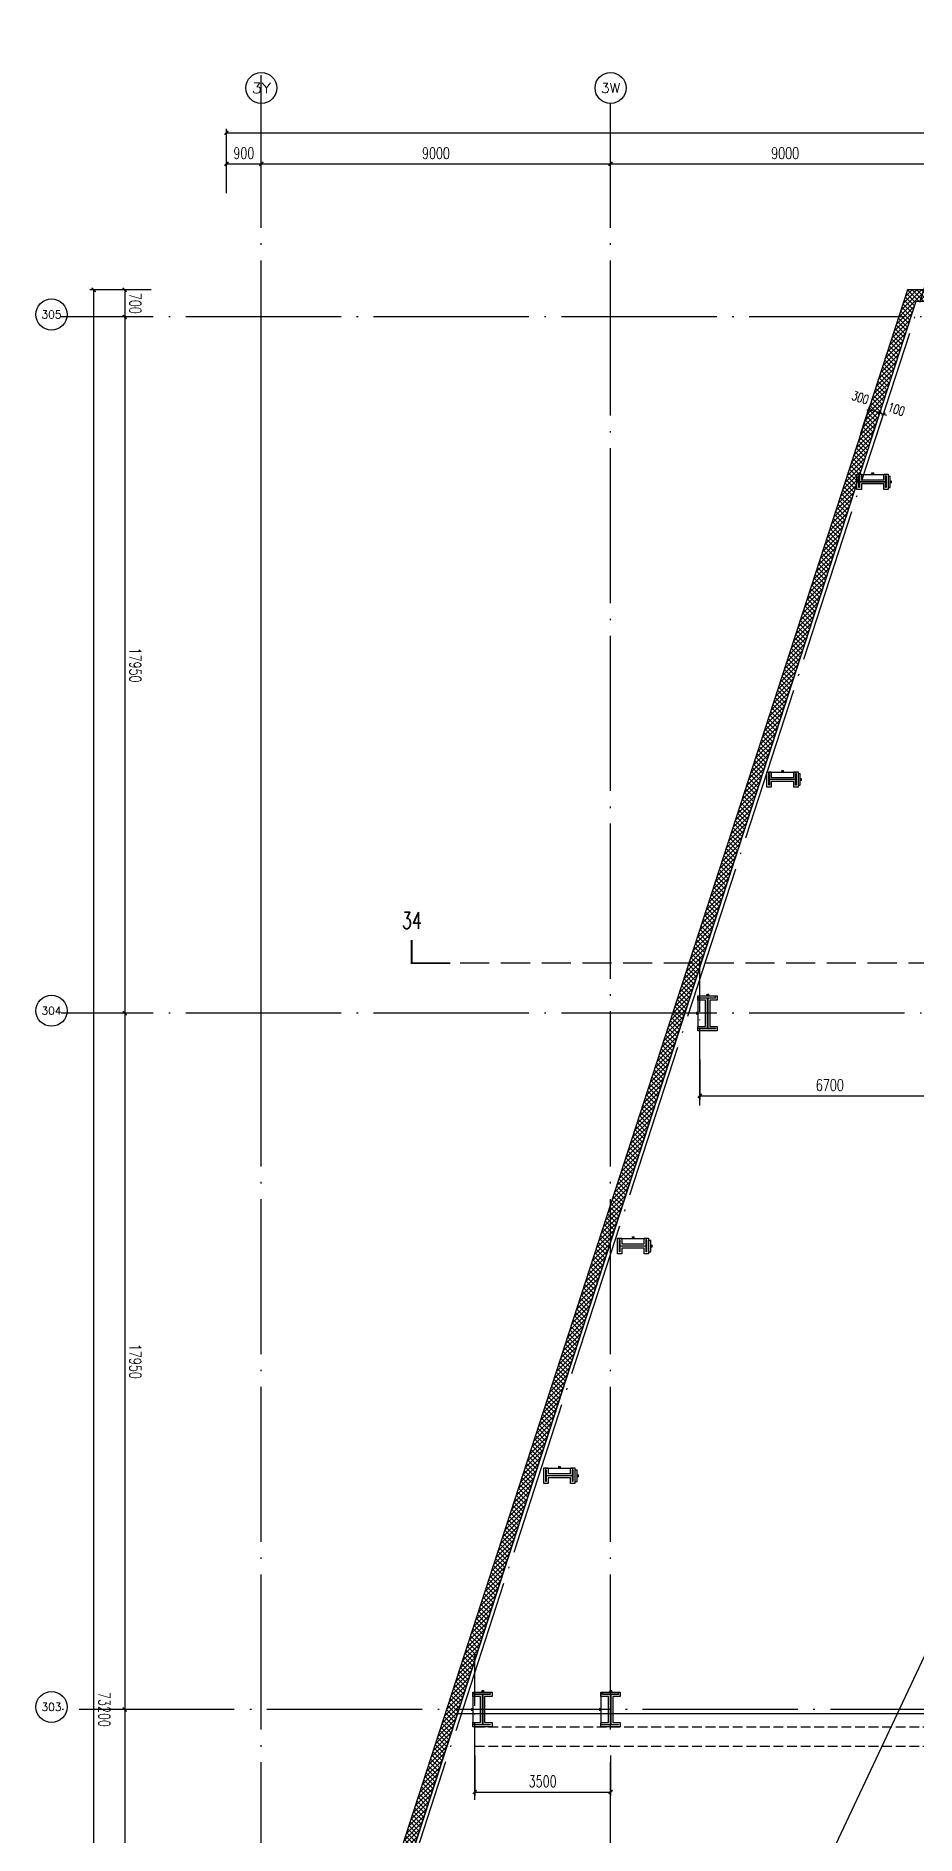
# Model space of a CAD drawing. Extents: x -1313754 to 847533, y 489853 to 941203.
# Drawn here: x -818661 to -795984, y 581583 to 627964 of the extents above; entities that cross this region are included whole.
import ezdxf
from ezdxf.enums import TextEntityAlignment as Align

# ---------------------------------------------------------------- set-up
doc = ezdxf.new("R2010")
doc.units = 0
doc.header["$LTSCALE"] = 1000
doc.header["$MEASUREMENT"] = 0
doc.linetypes.add('DASH', pattern=[0.35, 0.25, -0.1])
doc.linetypes.add('DOTE', pattern=[2.42, 2, -0.2, 0.02, -0.2])
doc.layers.get('Defpoints').update_dxf_attribs({"color": 210})
for name, color, linetype in [('A-AXIS-D', 1, 'Continuous'), ('A-AXIS-DOTE', 14, 'DOTE'), ('A-AXIS-DP', 126, 'Continuous'), ('A-HATCH-2', 251, 'Continuous'), ('A-SFCE', 30, 'Continuous'), ('A-WINDOW', 140, 'Continuous'), ('A-彩色打印层', 12, 'Continuous'), ('AS-COLN', 6, 'Continuous'), ('AS-WALL', 40, 'Continuous'), ('DIM_SYMB', 3, 'Continuous'), ('PUB_HATCH', 8, 'Continuous'), ('PUB_TEXT', 7, 'Continuous')]:
    doc.layers.add(name, color=color, linetype=linetype)
doc.styles.add('_TCH_AXIS', font='COMPLEX', dxfattribs={"bigfont": 'GBCBIG'})
doc.styles.add('_TCH_DIM_T3', font='SIMPLEX', dxfattribs={"width": 0.705882, "bigfont": 'GBCBIG'})
doc.styles.add('_TCH_LABEL', font='COMPLEX', dxfattribs={"bigfont": 'GBCBIG'})
doc.styles.add('A-DIM_T3', font='SIMPLEX', dxfattribs={"width": 0.705882, "bigfont": 'GBCBIG'})
doc.dimstyles.new('_TCH_ARCH&&10', dxfattribs={"dimtxt": 29.75, "dimasz": 10, "dimexe": 10, "dimexo": 10, "dimgap": 12.625, "dimtad": 1, "dimdec": 0, "dimzin": 0, "dimdsep": 46, "dimtxsty": '_TCH_DIM_T3', "dimblk": 'ARCHTICK', "dimcen": 0.09, "dimclrt": 7, "dimazin": 2, "dimtfac": 1, "dimtdec": 0, "dimtix": 1, "dimtmove": 2, "dimatfit": 3, "dimfxl": 0, "dimtolj": 1, "dimtzin": 0, "dimarcsym": 0})
doc.dimstyles.new('_TCH_ARCH&&100', dxfattribs={"dimtxt": 297.5, "dimasz": 100, "dimexe": 100, "dimexo": 100, "dimgap": 126.25, "dimtad": 1, "dimdec": 0, "dimzin": 0, "dimdsep": 46, "dimtxsty": '_TCH_DIM_T3', "dimblk": 'ARCHTICK', "dimcen": 0.09, "dimclrt": 7, "dimazin": 2, "dimtfac": 1, "dimtdec": 0, "dimtix": 1, "dimtmove": 2, "dimatfit": 3, "dimfxl": 0, "dimtolj": 1, "dimtzin": 0, "dimarcsym": 0})
doc.dimstyles.new('_TCH_ARCH&&80', dxfattribs={"dimtxt": 238, "dimasz": 80, "dimexe": 80, "dimexo": 80, "dimgap": 101, "dimtad": 1, "dimdec": 0, "dimzin": 0, "dimdsep": 46, "dimtxsty": '_TCH_DIM_T3', "dimblk": 'ARCHTICK', "dimcen": 0.09, "dimclrt": 7, "dimazin": 2, "dimtfac": 1, "dimtdec": 0, "dimtix": 1, "dimtmove": 2, "dimatfit": 3, "dimfxl": 0, "dimtolj": 1, "dimtzin": 0, "dimarcsym": 0})
doc.dimstyles.new('A-DIM&&100', dxfattribs={"dimtxt": 297.5, "dimasz": 100, "dimexe": 100, "dimexo": 100, "dimgap": 126.25, "dimtad": 1, "dimdec": 0, "dimzin": 0, "dimdsep": 46, "dimtxsty": 'A-DIM_T3', "dimblk": 'ARCHTICK', "dimcen": 0.09, "dimclrt": 7, "dimazin": 2, "dimtfac": 1, "dimtdec": 0, "dimtix": 1, "dimtmove": 2, "dimatfit": 3, "dimfxl": 0, "dimtolj": 1, "dimtzin": 0, "dimarcsym": 0})
pattern_1 = [(45, (60, 0), (-60.000061, 60.000061), []), (135, (60, 0), (-60.000061, -60.000061), [])]

# ---------------------------------------------------------------- blocks, each defined once
blk = doc.blocks.new('_ArchTick')
at = {"color": 0, "linetype": 'ByBlock', "const_width": 0.4}
blk.add_lwpolyline([(-0.5, -0.5), (0.5, 0.5)], dxfattribs=at)
blk = doc.blocks.new('*D1346')
at = {"layer": 'A-AXIS-D', "color": 0, "lineweight": -2}
for p, q in [((-94953, -183400), (-95739, -183400)), ((-95639, -183400), (-95639, -184100)), ((-94953, -184100), (-95739, -184100))]:
    blk.add_line(p, q, dxfattribs=at)
at = {"layer": 'Defpoints', "color": 0}
for p in [(-94853, -183400), (-95639, -184100), (-94853, -184100)]:
    blk.add_point(p, dxfattribs=at)
at = {"layer": 'A-AXIS-D', "color": 0, "lineweight": -2, "xscale": 100, "yscale": 100, "zscale": 100}
for p, rotation in [((-95639, -183400), 90), ((-95639, -184100), 270)]:
    blk.add_blockref('_ArchTick', p, dxfattribs=dict(at, rotation=rotation))
at = {"layer": 'A-AXIS-D', "color": 7, "insert": (-95364, -183750), "char_height": 297.5, "attachment_point": 5, "rotation": 270, "style": 'A-DIM_T3'}
blk.add_mtext('\\A1;700', dxfattribs=at)
blk = doc.blocks.new('*D1347')
at = {"layer": 'A-AXIS-D', "color": 0, "lineweight": -2}
for p, q in [((-94953, -184100), (-95739, -184100)), ((-95639, -184100), (-95639, -202050)), ((-94953, -202050), (-95739, -202050))]:
    blk.add_line(p, q, dxfattribs=at)
at = {"layer": 'Defpoints', "color": 0}
for p in [(-94853, -184100), (-95639, -202050), (-94853, -202050)]:
    blk.add_point(p, dxfattribs=at)
at = {"layer": 'A-AXIS-D', "color": 0, "lineweight": -2, "xscale": 100, "yscale": 100, "zscale": 100}
for p, rotation in [((-95639, -184100), 90), ((-95639, -202050), 270)]:
    blk.add_blockref('_ArchTick', p, dxfattribs=dict(at, rotation=rotation))
at = {"layer": 'A-AXIS-D', "color": 7, "insert": (-95364, -193075), "char_height": 297.5, "attachment_point": 5, "rotation": 270, "style": 'A-DIM_T3'}
blk.add_mtext('\\A1;17950', dxfattribs=at)
blk = doc.blocks.new('*D1348')
at = {"layer": 'A-AXIS-D', "color": 0, "lineweight": -2}
for p, q in [((-94953, -202050), (-95739, -202050)), ((-95639, -202050), (-95639, -220000)), ((-94953, -220000), (-95739, -220000))]:
    blk.add_line(p, q, dxfattribs=at)
at = {"layer": 'Defpoints', "color": 0}
for p in [(-94853, -202050), (-95639, -220000), (-94853, -220000)]:
    blk.add_point(p, dxfattribs=at)
at = {"layer": 'A-AXIS-D', "color": 0, "lineweight": -2, "xscale": 100, "yscale": 100, "zscale": 100}
for p, rotation in [((-95639, -202050), 90), ((-95639, -220000), 270)]:
    blk.add_blockref('_ArchTick', p, dxfattribs=dict(at, rotation=rotation))
at = {"layer": 'A-AXIS-D', "color": 7, "insert": (-95364, -211025), "char_height": 297.5, "attachment_point": 5, "rotation": 270, "style": 'A-DIM_T3'}
blk.add_mtext('\\A1;17950', dxfattribs=at)
blk = doc.blocks.new('*D1349')
at = {"layer": 'A-AXIS-D', "color": 0, "lineweight": -2}
for p, q in [((-94953, -220000), (-95739, -220000)), ((-95639, -220000), (-95639, -237950)), ((-94953, -237950), (-95739, -237950))]:
    blk.add_line(p, q, dxfattribs=at)
at = {"layer": 'Defpoints', "color": 0}
for p in [(-94853, -220000), (-95639, -237950), (-94853, -237950)]:
    blk.add_point(p, dxfattribs=at)
at = {"layer": 'A-AXIS-D', "color": 0, "lineweight": -2, "xscale": 100, "yscale": 100, "zscale": 100}
for p, rotation in [((-95639, -220000), 90), ((-95639, -237950), 270)]:
    blk.add_blockref('_ArchTick', p, dxfattribs=dict(at, rotation=rotation))
at = {"layer": 'A-AXIS-D', "color": 7, "insert": (-95364, -228975), "char_height": 297.5, "attachment_point": 5, "rotation": 270, "style": 'A-DIM_T3'}
blk.add_mtext('\\A1;17950', dxfattribs=at)
blk = doc.blocks.new('*D1409')
at = {"layer": 'A-AXIS-D', "color": 0, "lineweight": -2}
for p, q in [((-95053, -183400), (-96539, -183400)), ((-96439, -183400), (-96439, -256600)), ((-95053, -256600), (-96539, -256600))]:
    blk.add_line(p, q, dxfattribs=at)
at = {"layer": 'Defpoints', "color": 0}
for p in [(-94953, -183400), (-96439, -256600), (-94953, -256600)]:
    blk.add_point(p, dxfattribs=at)
at = {"layer": 'A-AXIS-D', "color": 0, "lineweight": -2, "xscale": 100, "yscale": 100, "zscale": 100}
for p, rotation in [((-96439, -183400), 90), ((-96439, -256600), 270)]:
    blk.add_blockref('_ArchTick', p, dxfattribs=dict(at, rotation=rotation))
at = {"layer": 'A-AXIS-D', "color": 7, "insert": (-96164, -220000), "char_height": 297.5, "attachment_point": 5, "rotation": 270, "style": 'A-DIM_T3'}
blk.add_mtext('\\A1;73200', dxfattribs=at)
blk = doc.blocks.new('*D1410')
at = {"layer": 'A-AXIS-D', "color": 0, "lineweight": -2}
for p, q in [((-93018, -180910), (-93018, -180052)), ((-93018, -180152), (-92118, -180152)), ((-92118, -180910), (-92118, -180052))]:
    blk.add_line(p, q, dxfattribs=at)
at = {"layer": 'Defpoints', "color": 0}
for p in [(-92118, -180152), (-93018, -181010), (-92118, -181010)]:
    blk.add_point(p, dxfattribs=at)
at = {"layer": 'A-AXIS-D', "color": 0, "lineweight": -2, "xscale": 100, "yscale": 100, "zscale": 100, "rotation": 180}
blk.add_blockref('_ArchTick', (-93018, -180152), dxfattribs=at)
at = {"layer": 'A-AXIS-D', "color": 0, "lineweight": -2, "xscale": 100, "yscale": 100, "zscale": 100}
blk.add_blockref('_ArchTick', (-92118, -180152), dxfattribs=at)
at = {"layer": 'A-AXIS-D', "color": 7, "insert": (-92568, -179877), "char_height": 297.5, "attachment_point": 5, "style": '_TCH_DIM_T3'}
blk.add_mtext('\\A1;900', dxfattribs=at)
blk = doc.blocks.new('*D1411')
at = {"layer": 'A-AXIS-D', "color": 0, "lineweight": -2}
for p, q in [((-92118, -180910), (-92118, -180052)), ((-92118, -180152), (-83118, -180152)), ((-83118, -180910), (-83118, -180052))]:
    blk.add_line(p, q, dxfattribs=at)
at = {"layer": 'Defpoints', "color": 0}
for p in [(-83118, -180152), (-92118, -181010), (-83118, -181010)]:
    blk.add_point(p, dxfattribs=at)
at = {"layer": 'A-AXIS-D', "color": 0, "lineweight": -2, "xscale": 100, "yscale": 100, "zscale": 100, "rotation": 180}
blk.add_blockref('_ArchTick', (-92118, -180152), dxfattribs=at)
at = {"layer": 'A-AXIS-D', "color": 0, "lineweight": -2, "xscale": 100, "yscale": 100, "zscale": 100}
blk.add_blockref('_ArchTick', (-83118, -180152), dxfattribs=at)
at = {"layer": 'A-AXIS-D', "color": 7, "insert": (-87618, -179877), "char_height": 297.5, "attachment_point": 5, "style": '_TCH_DIM_T3'}
blk.add_mtext('\\A1;9000', dxfattribs=at)
blk = doc.blocks.new('*D1412')
at = {"layer": 'A-AXIS-D', "color": 0, "lineweight": -2}
for p, q in [((-83118, -180910), (-83118, -180052)), ((-83118, -180152), (-74118, -180152)), ((-74118, -180910), (-74118, -180052))]:
    blk.add_line(p, q, dxfattribs=at)
at = {"layer": 'Defpoints', "color": 0}
for p in [(-74118, -180152), (-83118, -181010), (-74118, -181010)]:
    blk.add_point(p, dxfattribs=at)
at = {"layer": 'A-AXIS-D', "color": 0, "lineweight": -2, "xscale": 100, "yscale": 100, "zscale": 100, "rotation": 180}
blk.add_blockref('_ArchTick', (-83118, -180152), dxfattribs=at)
at = {"layer": 'A-AXIS-D', "color": 0, "lineweight": -2, "xscale": 100, "yscale": 100, "zscale": 100}
blk.add_blockref('_ArchTick', (-74118, -180152), dxfattribs=at)
at = {"layer": 'A-AXIS-D', "color": 7, "insert": (-78618, -179877), "char_height": 297.5, "attachment_point": 5, "style": '_TCH_DIM_T3'}
blk.add_mtext('\\A1;9000', dxfattribs=at)
blk = doc.blocks.new('*D1433')
at = {"layer": 'A-AXIS-D', "color": 0, "lineweight": -2}
for p, q in [((-93018, -180810), (-93018, -179252)), ((-93018, -179352), (92682, -179352)), ((92682, -180810), (92682, -179252))]:
    blk.add_line(p, q, dxfattribs=at)
at = {"layer": 'Defpoints', "color": 0}
for p in [(92682, -179352), (-93018, -180910), (92682, -180910)]:
    blk.add_point(p, dxfattribs=at)
at = {"layer": 'A-AXIS-D', "color": 0, "lineweight": -2, "xscale": 100, "yscale": 100, "zscale": 100, "rotation": 180}
blk.add_blockref('_ArchTick', (-93018, -179352), dxfattribs=at)
at = {"layer": 'A-AXIS-D', "color": 0, "lineweight": -2, "xscale": 100, "yscale": 100, "zscale": 100}
blk.add_blockref('_ArchTick', (92682, -179352), dxfattribs=at)
at = {"layer": 'A-AXIS-D', "color": 7, "insert": (-168, -179077), "char_height": 297.5, "attachment_point": 5, "style": '_TCH_DIM_T3'}
blk.add_mtext('\\A1;185700', dxfattribs=at)
blk = doc.blocks.new('*D1485')
at = {"layer": 'A-AXIS-D', "color": 0, "lineweight": -2}
for p, q in [((-86618, -221190), (-86618, -222228)), ((-83118, -221190), (-83118, -222228)), ((-86618, -222128), (-83118, -222128))]:
    blk.add_line(p, q, dxfattribs=at)
at = {"layer": 'Defpoints', "color": 0}
for p in [(-86618, -221090), (-83118, -221090), (-83118, -222128)]:
    blk.add_point(p, dxfattribs=at)
at = {"layer": 'A-AXIS-D', "color": 0, "lineweight": -2, "xscale": 100, "yscale": 100, "zscale": 100, "rotation": 180}
blk.add_blockref('_ArchTick', (-86618, -222128), dxfattribs=at)
at = {"layer": 'A-AXIS-D', "color": 0, "lineweight": -2, "xscale": 100, "yscale": 100, "zscale": 100}
blk.add_blockref('_ArchTick', (-83118, -222128), dxfattribs=at)
at = {"layer": 'A-AXIS-D', "color": 7, "insert": (-84868, -221853), "char_height": 297.5, "attachment_point": 5, "style": '_TCH_DIM_T3'}
blk.add_mtext('\\A1;3500', dxfattribs=at)
blk = doc.blocks.new('*D1486')
at = {"layer": 'A-AXIS-D', "color": 0, "lineweight": -2}
for p, q in [((-80818, -203240), (-80818, -204278)), ((-74118, -203240), (-74118, -204278)), ((-80818, -204178), (-74118, -204178))]:
    blk.add_line(p, q, dxfattribs=at)
at = {"layer": 'Defpoints', "color": 0}
for p in [(-80818, -203140), (-74118, -203140), (-74118, -204178)]:
    blk.add_point(p, dxfattribs=at)
at = {"layer": 'A-AXIS-D', "color": 0, "lineweight": -2, "xscale": 100, "yscale": 100, "zscale": 100, "rotation": 180}
blk.add_blockref('_ArchTick', (-80818, -204178), dxfattribs=at)
at = {"layer": 'A-AXIS-D', "color": 0, "lineweight": -2, "xscale": 100, "yscale": 100, "zscale": 100}
blk.add_blockref('_ArchTick', (-74118, -204178), dxfattribs=at)
at = {"layer": 'A-AXIS-D', "color": 7, "insert": (-77468, -203903), "char_height": 297.5, "attachment_point": 5, "style": '_TCH_DIM_T3'}
blk.add_mtext('\\A1;6700', dxfattribs=at)
blk = doc.blocks.new('4324324')
at = {"layer": 'A-HATCH-2', "linetype": 'DASH'}
for p, q in [((-307354.2, 584369.9), (-128854.2, 584369.9)), ((-307354.2, 583869.9), (-128854.2, 583869.9))]:
    blk.add_line(p, q, dxfattribs=at)
blk = doc.blocks.new('*D1767')
at = {"layer": 'A-AXIS-DP', "color": 0, "lineweight": -2}
for p, q in [((-165054, 621030), (-165054, 621079)), ((-165054, 621069), (-164654, 621069)), ((-164654, 621030), (-164654, 621079))]:
    blk.add_line(p, q, dxfattribs=at)
at = {"layer": 'Defpoints', "color": 0}
for p in [(-164654, 621069), (-165054, 621020), (-164654, 621020)]:
    blk.add_point(p, dxfattribs=at)
at = {"layer": 'A-AXIS-DP', "color": 0, "lineweight": -2, "xscale": 10, "yscale": 10, "zscale": 10, "rotation": 180}
blk.add_blockref('_ArchTick', (-165054, 621069), dxfattribs=at)
at = {"layer": 'A-AXIS-DP', "color": 0, "lineweight": -2, "xscale": 10, "yscale": 10, "zscale": 10}
blk.add_blockref('_ArchTick', (-164654, 621069), dxfattribs=at)
at = {"layer": 'A-AXIS-DP', "color": 7, "insert": (-164854, 621096), "char_height": 29.8, "attachment_point": 5, "style": '_TCH_DIM_T3'}
blk.add_mtext('\\A1;400', dxfattribs=at)
blk = doc.blocks.new('*D1768')
at = {"layer": 'A-AXIS-DP', "color": 0, "lineweight": -2}
for p, q in [((-165064, 621020), (-165105, 621020)), ((-165095, 620220), (-165095, 621020)), ((-165064, 620220), (-165105, 620220))]:
    blk.add_line(p, q, dxfattribs=at)
at = {"layer": 'Defpoints', "color": 0}
for p in [(-165095, 621020), (-165054, 621020), (-165054, 620220)]:
    blk.add_point(p, dxfattribs=at)
at = {"layer": 'A-AXIS-DP', "color": 0, "lineweight": -2, "xscale": 10, "yscale": 10, "zscale": 10}
for p, rotation in [((-165095, 621020), 90), ((-165095, 620220), 270)]:
    blk.add_blockref('_ArchTick', p, dxfattribs=dict(at, rotation=rotation))
at = {"layer": 'A-AXIS-DP', "color": 7, "insert": (-165123, 620620), "char_height": 29.8, "attachment_point": 5, "rotation": 90, "style": '_TCH_DIM_T3'}
blk.add_mtext('\\A1;800', dxfattribs=at)
blk = doc.blocks.new('*D1765')
at = {"layer": 'A-AXIS-DP', "color": 0, "lineweight": -2}
for p, q in [((-195790, 766880), (-195790, 766929)), ((-195790, 766919), (-195490, 766919)), ((-195490, 766880), (-195490, 766929))]:
    blk.add_line(p, q, dxfattribs=at)
at = {"layer": 'Defpoints', "color": 0}
for p in [(-195790, 766870), (-195490, 766919), (-195490, 766870)]:
    blk.add_point(p, dxfattribs=at)
at = {"layer": 'A-AXIS-DP', "color": 0, "lineweight": -2, "xscale": 10, "yscale": 10, "zscale": 10, "rotation": 180}
blk.add_blockref('_ArchTick', (-195790, 766919), dxfattribs=at)
at = {"layer": 'A-AXIS-DP', "color": 0, "lineweight": -2, "xscale": 10, "yscale": 10, "zscale": 10}
blk.add_blockref('_ArchTick', (-195490, 766919), dxfattribs=at)
at = {"layer": 'A-AXIS-DP', "color": 7, "insert": (-195640, 766946), "char_height": 29.8, "attachment_point": 5, "style": '_TCH_DIM_T3'}
blk.add_mtext('\\A1;300', dxfattribs=at)
blk = doc.blocks.new('*D1766')
at = {"layer": 'A-AXIS-DP', "color": 0, "lineweight": -2}
for p, q in [((-195800, 766820), (-195841, 766820)), ((-195831, 766120), (-195831, 766820)), ((-195800, 766120), (-195841, 766120))]:
    blk.add_line(p, q, dxfattribs=at)
at = {"layer": 'Defpoints', "color": 0}
for p in [(-195831, 766820), (-195790, 766820), (-195790, 766120)]:
    blk.add_point(p, dxfattribs=at)
at = {"layer": 'A-AXIS-DP', "color": 0, "lineweight": -2, "xscale": 10, "yscale": 10, "zscale": 10}
for p, rotation in [((-195831, 766820), 90), ((-195831, 766120), 270)]:
    blk.add_blockref('_ArchTick', p, dxfattribs=dict(at, rotation=rotation))
at = {"layer": 'A-AXIS-DP', "color": 7, "insert": (-195859, 766470), "char_height": 29.8, "attachment_point": 5, "rotation": 90, "style": '_TCH_DIM_T3'}
blk.add_mtext('\\A1;700', dxfattribs=at)
blk = doc.blocks.new('*D300')
at = {"layer": 'A-AXIS-DP', "color": 0, "lineweight": -2}
for p, q in [((-797403, 617728), (-797180, 618416)), ((-797204, 618340), (-796919, 618248)), ((-797118, 617636), (-796894, 618324))]:
    blk.add_line(p, q, dxfattribs=at)
at = {"layer": 'Defpoints', "color": 0}
for p in [(-796919, 618248), (-797428, 617652), (-797142, 617560)]:
    blk.add_point(p, dxfattribs=at)
at = {"layer": 'A-AXIS-DP', "color": 0, "lineweight": -2, "xscale": 80, "yscale": 80, "zscale": 80}
for p, rotation in [((-797204, 618340), 162.0237134181434), ((-796919, 618248), 342.0237134181434)]:
    blk.add_blockref('_ArchTick', p, dxfattribs=dict(at, rotation=rotation))
at = {"layer": 'A-AXIS-DP', "color": 7, "insert": (-797418, 618641), "char_height": 238, "attachment_point": 5, "rotation": 342.0237, "style": '_TCH_DIM_T3'}
blk.add_mtext('\\A1;300', dxfattribs=at)
blk = doc.blocks.new('*D301')
at = {"layer": 'A-AXIS-DP', "color": 0, "lineweight": -2}
for p, q in [((-797118, 617636), (-796894, 618324)), ((-797022, 617605), (-796799, 618293)), ((-796919, 618248), (-796995, 618272)), ((-796919, 618248), (-796824, 618217)), ((-796824, 618217), (-796748, 618192))]:
    blk.add_line(p, q, dxfattribs=at)
at = {"layer": 'Defpoints', "color": 0}
for p in [(-796824, 618217), (-797142, 617560), (-797047, 617529)]:
    blk.add_point(p, dxfattribs=at)
at = {"layer": 'A-AXIS-DP', "color": 0, "lineweight": -2, "xscale": 80, "yscale": 80, "zscale": 80}
for p, rotation in [((-796919, 618248), 342.0237134181212), ((-796824, 618217), 162.0237134181212)]:
    blk.add_blockref('_ArchTick', p, dxfattribs=dict(at, rotation=rotation))
at = {"layer": 'A-AXIS-DP', "color": 7, "insert": (-796490, 618340), "char_height": 238, "attachment_point": 5, "rotation": 342.0237, "style": '_TCH_DIM_T3'}
blk.add_mtext('\\A1;100', dxfattribs=at)
blk = doc.blocks.new('dote')
at = {"layer": 'A-AXIS-D'}
for centre in [(-92117.8, -178196), (-83117.8, -178196), (-97524.5, -184035.7), (-97524.5, -201985.7), (-97524.5, -219935.7)]:
    blk.add_circle(centre, 400, dxfattribs=at)
at = {"layer": 'A-AXIS-DOTE', "ltscale": 2}
for p, q in [((-92117.8, -264080), (-92117.8, -177865)), ((-83117.8, -264080), (-83117.8, -178596)), ((98696.4, -184100), (-97273.6, -184100)), ((98696.4, -202050), (-97273.6, -202050)), ((100786.4, -220000), (-97273.6, -220000))]:
    blk.add_line(p, q, dxfattribs=at)
at = {"layer": 'A-AXIS-DOTE'}
for p, q in [((-80817.8, -204430.1), (-80817.8, -200590.1)), ((-86617.8, -222330.1), (-86617.8, -218540.1))]:
    blk.add_line(p, q, dxfattribs=at)
at = {"layer": 'A-AXIS-DOTE', "ltscale": 2}
blk.add_lwpolyline([(-94568.7, -243562.8), (-72924.8, -176855.6)], dxfattribs=at)
at = {"layer": 'DIM_SYMB', "linetype": 'DASH', "ltscale": 3}
blk.add_line((-71543.6, -200760.1), (-87443.6, -200760.1), dxfattribs=at)
at = {"layer": 'DIM_SYMB', "const_width": 50}
blk.add_lwpolyline([(-88243.6, -200160.1), (-88243.6, -200760.1), (-87243.6, -200760.1)], dxfattribs=at)
at = {"layer": 'PUB_TEXT', "style": '_TCH_AXIS'}
for s, height, p, p2 in [('3Y', 270.86, (-92362.9, -178331.5), (-91872.7, -178331.5)), ('3W', 255.29, (-83367, -178323.7), (-82868.6, -178323.7)), ('305', 206.28, (-97784.8, -184138.9), (-97264.2, -184138.9)), ('304', 199.75, (-97786.1, -202085.6), (-97262.9, -202085.6)), ('303', 206.28, (-97784.8, -220038.9), (-97264.2, -220038.9))]:
    blk.add_text(s, height=height, dxfattribs=at).set_placement(p, p2, align=Align.FIT)
at = {"layer": 'PUB_TEXT', "style": '_TCH_LABEL', "width": 0.705882}
blk.add_text('34', height=425, dxfattribs=at).set_placement((-88493.6, -199872.6))
at = {"layer": 'A-AXIS-D'}
for base, p1, p2, picture, middle in [((92682.2, -179352.2), (-93017.8, -180910.2), (92682.2, -180910.2), '*D1433', (-167.8, -179077.2)), ((-92117.8, -180152.2), (-93017.8, -181010.2), (-92117.8, -181010.2), '*D1410', (-92567.8, -179877.2)), ((-83117.8, -180152.2), (-92117.8, -181010.2), (-83117.8, -181010.2), '*D1411', (-87617.8, -179877.2)), ((-74117.8, -180152.2), (-83117.8, -181010.2), (-74117.8, -181010.2), '*D1412', (-78617.8, -179877.2)), ((-74117.8, -204177.6), (-80817.8, -203140.1), (-74117.8, -203140.1), '*D1486', (-77467.8, -203902.6)), ((-83117.8, -222127.6), (-86617.8, -221090.1), (-83117.8, -221090.1), '*D1485', (-84867.8, -221852.6))]:
    dim = blk.add_linear_dim(base=base, p1=p1, p2=p2, angle=0, dimstyle='_TCH_ARCH&&100', override={"dimgap": 0}, dxfattribs=at)
    dim.commit()
    dim.dimension.update_dxf_attribs({"geometry": picture, "text_midpoint": middle, "dimtype": 161})
for base, p1, p2, picture, middle in [((-96439.4, -256600.1), (-94953, -183400), (-94953, -256600.1), '*D1409', (-96164.4, -220000)), ((-95639.4, -184100), (-94853, -183400), (-94853, -184100), '*D1346', (-95364.4, -183750)), ((-95639.4, -202050), (-94853, -184100), (-94853, -202050), '*D1347', (-95364.4, -193075)), ((-95639.4, -220000), (-94853, -202050), (-94853, -220000), '*D1348', (-95364.4, -211025)), ((-95639.4, -237950), (-94853, -220000), (-94853, -237950), '*D1349', (-95364.4, -228975))]:
    dim = blk.add_linear_dim(base=base, p1=p1, p2=p2, angle=270, dimstyle='A-DIM&&100', override={"dimgap": 0}, dxfattribs=at)
    dim.commit()
    dim.dimension.update_dxf_attribs({"geometry": picture, "text_midpoint": middle, "dimtype": 161, "text_rotation": 270})
blk = doc.blocks.new('w42343243')
at = {"layer": 'A-HATCH-2'}
blk.add_lwpolyline([(-165104.2, 621070), (-164604.2, 621070), (-164604.2, 620958), (-164800.2, 620958), (-164800.2, 620282), (-164604.2, 620282), (-164604.2, 620170), (-165104.2, 620170), (-165104.2, 620282), (-164908.2, 620282), (-164908.2, 620958), (-165104.2, 620958)], close=True, dxfattribs=at)
at = {"layer": 'AS-COLN', "color": 3}
blk.add_lwpolyline([(-165054.2, 621020), (-164654.2, 621020), (-164654.2, 621008), (-164850.2, 621008), (-164850.2, 620232), (-164654.2, 620232), (-164654.2, 620220), (-165054.2, 620220), (-165054.2, 620232), (-164858.2, 620232), (-164858.2, 621008), (-165054.2, 621008)], close=True, dxfattribs=at)
at = {"layer": 'A-AXIS-DP'}
for p1, p2, distance, picture, middle in [((-165054.2, 621020), (-164654.2, 621020), 48.8, '*D1767', (-164854.2, 621096.2)), ((-165054.2, 620220), (-165054.2, 621020), 41.2, '*D1768', (-165122.9, 620620))]:
    dim = blk.add_aligned_dim(p1=p1, p2=p2, distance=distance, dimstyle='_TCH_ARCH&&10', dxfattribs=at)
    dim.commit()
    dim.dimension.update_dxf_attribs({"geometry": picture, "text_midpoint": middle})
blk = doc.blocks.new('nt66')
at = {"layer": 'A-HATCH-2'}
blk.add_lwpolyline([(-195840, 766870), (-195440, 766870), (-195440, 766758), (-195586, 766758), (-195586, 766182), (-195440, 766182), (-195440, 766070), (-195840, 766070), (-195840, 766182), (-195694, 766182), (-195694, 766758), (-195840, 766758)], close=True, dxfattribs=at)
at = {"layer": 'AS-COLN'}
blk.add_lwpolyline([(-195790, 766820), (-195490, 766820), (-195490, 766808), (-195636, 766808), (-195636, 766132), (-195490, 766132), (-195490, 766120), (-195790, 766120), (-195790, 766132), (-195644, 766132), (-195644, 766808), (-195790, 766808)], close=True, dxfattribs=at)
at = {"layer": 'A-AXIS-DP'}
for p1, p2, distance, picture, middle in [((-195790, 766120), (-195790, 766820), 41.2, '*D1766', (-195858.7, 766470)), ((-195790, 766870), (-195490, 766870), 48.8, '*D1765', (-195640, 766946.2))]:
    dim = blk.add_aligned_dim(p1=p1, p2=p2, distance=distance, dimstyle='_TCH_ARCH&&10', dxfattribs=at)
    dim.commit()
    dim.dimension.update_dxf_attribs({"geometry": picture, "text_midpoint": middle})
blk = doc.blocks.new('42343')
at = {"rotation": 270}
for p in [(-1063574.2, 420830), (-1065893.8, 413156.2), (-1069746.2, 401130), (-1071643.8, 395206.2)]:
    blk.add_blockref('nt66', p, dxfattribs=at)
at = {"layer": 'A-WINDOW'}
for p in [(-136500, -17850), (-142300, -35800), (-139000, -35800)]:
    blk.add_blockref('w42343243', p, dxfattribs=at)

msp = doc.modelspace()

# ---------------------------------------------------------------- hatches: boundary and pattern name
at = {"layer": 'PUB_HATCH'}
h = msp.add_hatch(dxfattribs=at)
h.set_pattern_fill('多孔材料', color=256, scale=30, style=0)
h.set_pattern_definition(pattern_1)
h.paths.add_polyline_path([(-795987, 621120.1), (-796205.1, 621420.1), (-813754.2, 567333.3), (-813454.2, 567285.8)])
h = msp.add_hatch(dxfattribs=at)
h.set_pattern_fill('多孔材料', color=256, scale=30, style=0)
h.set_pattern_definition(pattern_1)
h.paths.add_polyline_path([(-781454.2, 621120.1), (-781154.2, 621420.1), (-796205.1, 621420.1), (-795987, 621120.1)])

# ---------------------------------------------------------------- linework, layer by layer
at = {"layer": 'A-SFCE'}
msp.add_lwpolyline([(-794754.2, 584720), (-794754.2, 621120), (-795987, 621120.1), (-807797.5, 584720)], close=True, dxfattribs=at)
msp.add_lwpolyline([(-812854.2, 549870), (-789330, 599870), (-628800.2, 620720)], dxfattribs=at)
at = {"layer": 'A-彩色打印层'}
for p, q in [((-812854.2, 602770), (-812854.2, 620720)), ((-813589.1, 566870), (-797923.7, 615151.2))]:
    msp.add_line(p, q, dxfattribs=at)
at = {"layer": 'AS-WALL'}
for p, q in [((-796205.1, 621420.1), (-813754.2, 567333.3)), ((-795987, 621120.1), (-813454.2, 567285.8)), ((-781154.2, 621420.1), (-796205.1, 621420.1)), ((-781454.2, 621120.1), (-795987, 621120.1))]:
    msp.add_line(p, q, dxfattribs=at)

# ---------------------------------------------------------------- block references
at = {"layer": 'A-WINDOW'}
for name in ['42343', '4324324']:
    msp.add_blockref(name, (-500000, 0), dxfattribs=at)
at = {"layer": 'AS-WALL'}
msp.add_blockref('dote', (-720736.4, 804820), dxfattribs=at)

# ---------------------------------------------------------------- dimensions: what is measured, and where the dimension line sits
at = {"layer": 'A-AXIS-DP'}
for base, p1, p2, picture, middle in [((-796919, 618247.7), (-797427.6, 617652.2), (-797142.3, 617559.6), '*D300', (-797418, 618640.9)), ((-796823.8, 618216.9), (-797142.3, 617559.6), (-797047.1, 617528.7), '*D301', (-796489.6, 618339.7))]:
    dim = msp.add_linear_dim(base=base, p1=p1, p2=p2, angle=342.02371, dimstyle='_TCH_ARCH&&80', dxfattribs=at)
    dim.commit()
    dim.dimension.update_dxf_attribs({"geometry": picture, "text_midpoint": middle, "dimtype": 129})

doc.saveas('drawing.dxf')
